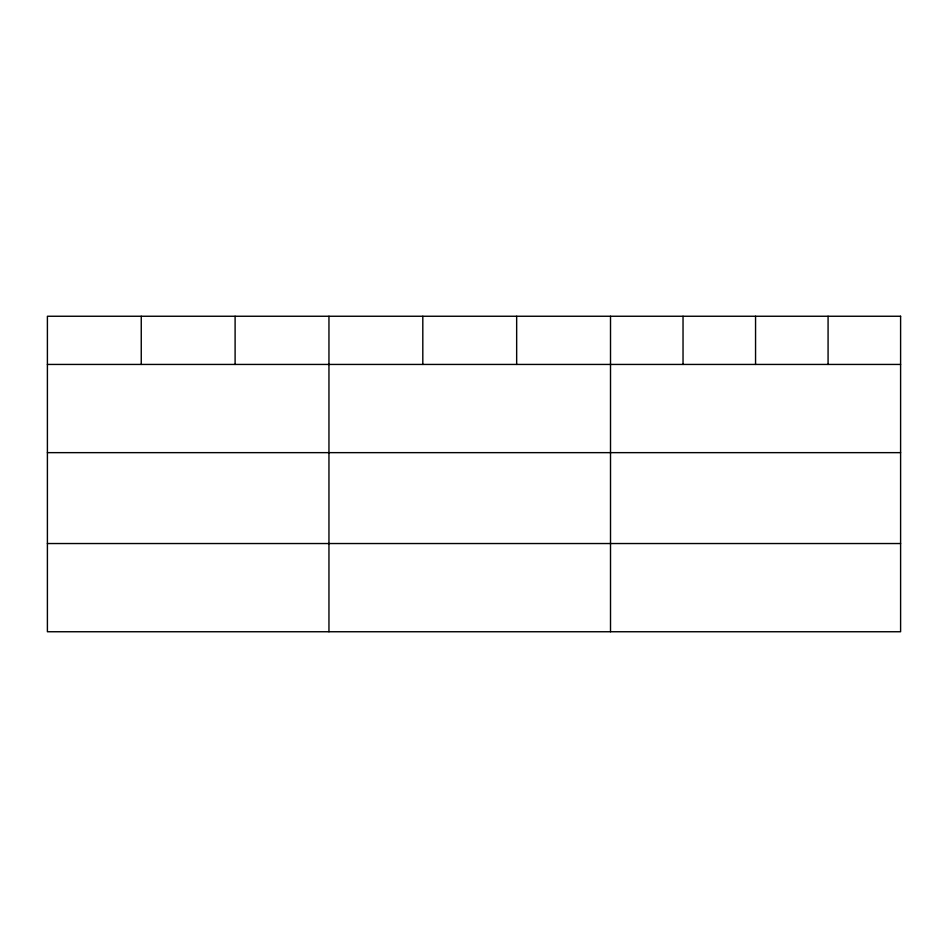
<?xml version="1.0" encoding="UTF-8"?>
<svg xmlns="http://www.w3.org/2000/svg" width="948" height="948" viewBox="0 0 948 948"><rect width="100%" height="100%" fill="white"/><g stroke="black" fill="none" stroke-linecap="round" stroke-linejoin="round"><path stroke-width="1.42" d="M47.4 364.435L900.6 364.435M47.4 452.646L900.6 452.646M47.4 543.536L900.6 543.536M828.078 316.253L828.078 364.435M755.556 316.253L755.556 364.435M683.034 316.253L683.034 364.435M610.512 316.253L610.512 631.747M516.66 316.253L516.66 364.435M422.808 316.253L422.808 364.435M328.956 316.253L328.956 631.747M235.104 316.253L235.104 364.435M141.252 316.253L141.252 364.435M900.6 316.253L47.4 316.253L47.4 631.747L900.6 631.747L900.6 316.253"/></g></svg>
